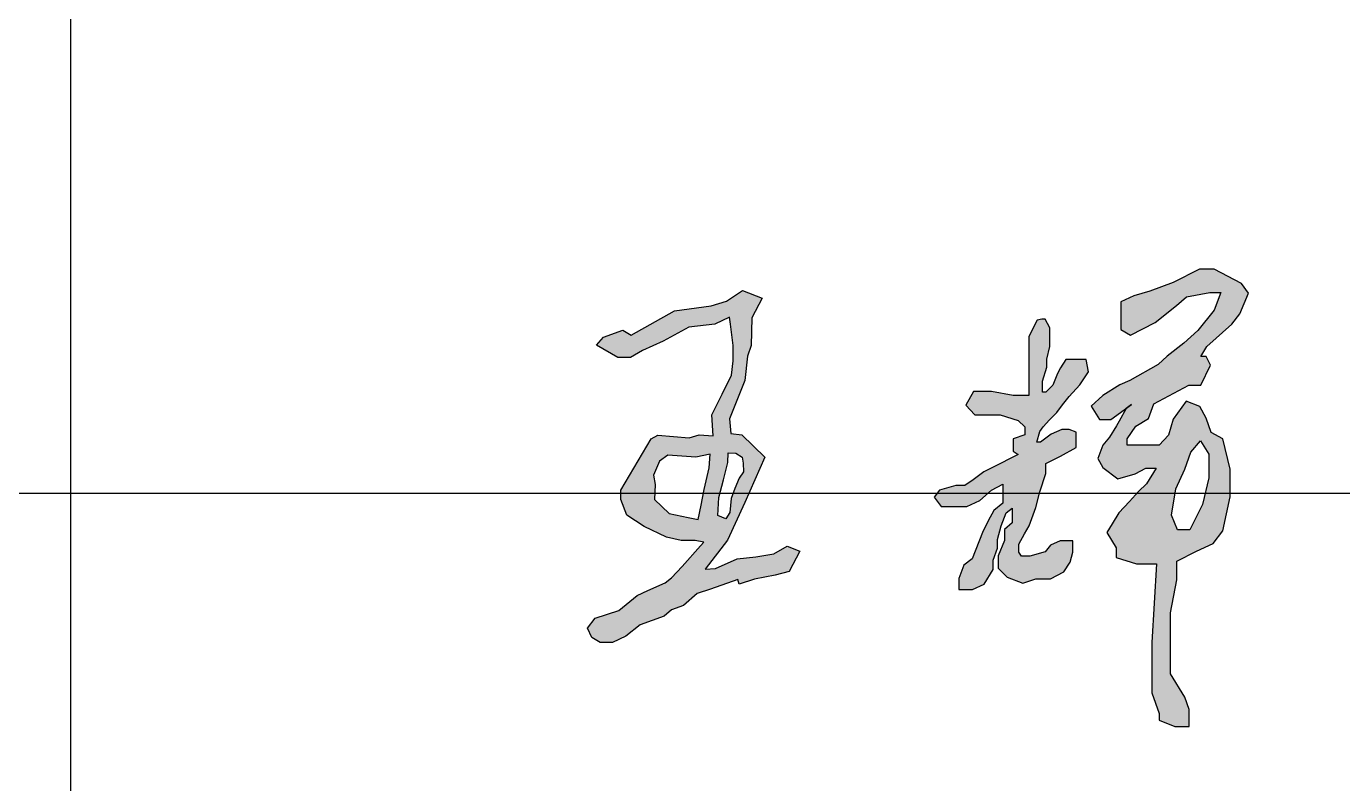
# Model space of a CAD drawing. Extents: x -534 to 560, y 572 to 1344.
# Drawn here: x 501.31 to 535.91, y 811.37 to 831.28 of the extents above; entities that cross this region are included whole.
import ezdxf

# ---------------------------------------------------------------- set-up
doc = ezdxf.new("R2010")
doc.units = 0
doc.header["$LTSCALE"] = 1000
doc.header["$MEASUREMENT"] = 0
doc.layers.add('TK', color=7, linetype='Continuous')
doc.layers.add('外轮廓线', color=2, linetype='Continuous')

# ---------------------------------------------------------------- blocks, each defined once
blk = doc.blocks.new('BFGGFHBDRSGS')
at = {"layer": 'TK'}
h = blk.add_hatch(color=4, dxfattribs=at)
h.paths.add_polyline_path([(383373.4, -196531.1), (383390.7, -196558.1), (383390.7, -196605.5), (383377.8, -196659.4), (383351.9, -196711.2), (383327, -196711.2), (383315.2, -196681), (383323.8, -196628.2), (383342.1, -196588.3), (383354, -196553.8)], flags=16)
h.paths.add_polyline_path([(383232, -196317.4), (383281.7, -196291.5), (383324.8, -196257), (383345.3, -196239.8), (383392.8, -196231.1), (383414.4, -196231.1), (383401.5, -196266.7), (383368, -196307.7), (383339.9, -196333.6), (383306.5, -196359.5), (383288.1, -196376.7), (383230.9, -196409.1), (383210.4, -196417.7), (383175.9, -196439.2), (383152.2, -196460.8), (383169.4, -196487.8), (383192.1, -196487.8), (383234.2, -196457.6), (383223.4, -196465.3), (383209.4, -196491), (383204, -196500.8), (383189.9, -196523.4), (383175.9, -196539.5), (383166.2, -196566.5), (383175.9, -196584.8), (383206.1, -196607.5), (383241.7, -196597.8), (383263.3, -196585.9), (383283.8, -196585.9), (383264.4, -196618.2), (383248.2, -196633.3), (383229.9, -196653.8), (383208.3, -196676.5), (383195.3, -196699.1), (383184.5, -196716.4), (383202.9, -196747.6), (383202.9, -196767.1), (383243.9, -196780), (383284.9, -196780), (383275.2, -196938.7), (383275.2, -196983.4), (383275.2, -197040.6), (383290.3, -197082.6), (383290.3, -197095.6), (383321.6, -197108.5), (383350.7, -197108.5), (383350.7, -197074), (383342.1, -197049.2), (383313, -197001.8), (383313, -196967.3), (383313, -196930.6), (383313, -196878.8), (383325.9, -196812), (383325.9, -196774.2), (383365.8, -196753.8), (383399.3, -196738.7), (383418.7, -196712.8), (383433.9, -196644.5), (383433.9, -196588.5), (383418.8, -196527), (383395, -196514.1), (383385.3, -196484.9), (383372.3, -196461.2), (383344.3, -196450.4), (383318.4, -196487.1), (383308.7, -196519.5), (383290.3, -196539.9), (383225.6, -196539.9), (383225.6, -196527), (383242.8, -196501.1), (383268.7, -196486), (383279.5, -196455.8), (383349.7, -196418.1), (383374.5, -196418.1), (383394, -196377.9), (383385.3, -196360.6), (383374.5, -196360.6), (383386.4, -196340.2), (383437.1, -196294.9), (383453.3, -196274.4), (383470.6, -196232.3), (383456.6, -196212.9), (383401.5, -196183.8), (383371.3, -196183.8), (383318.4, -196210.8), (383270.9, -196228), (383238.6, -196237.7), (383212.7, -196249.6), (383212.7, -196260.4), (383212.7, -196289.5), (383212.7, -196305.6)])
h.paths.add_polyline_path([(383043.4, -196287), (383026.8, -196320.1), (383026.8, -196370.6), (383026.8, -196432.4), (383026.8, -196439.3), (382994.6, -196439.3), (382951.1, -196431.5), (382938.9, -196431.5), (382914.5, -196431.5), (382898.8, -196458.5), (382917.1, -196478.5), (382968.5, -196478.5), (383005.1, -196489.8), (383018.1, -196502.8), (383018.1, -196518.5), (382994.6, -196527.2), (382994.6, -196551.6), (383005.1, -196558.5), (382952.8, -196584.7), (382935.4, -196593.4), (382913.6, -196609.9), (382897.1, -196621.2), (382878.8, -196621.2), (382845.7, -196630.8), (382835.2, -196644.7), (382849.2, -196663.8), (382901.4, -196663.8), (382927.6, -196651.7), (382951.1, -196630.8), (382973.7, -196618.6), (382973.7, -196656.9), (382955.4, -196671.7), (382944.1, -196692.6), (382932.8, -196716.1), (382911.8, -196769.6), (382895.3, -196782.7), (382884.8, -196809.6), (382884.8, -196831.4), (382912.7, -196831.4), (382936.2, -196821), (382954.5, -196791.4), (382954.5, -196772.2), (382963.2, -196747.9), (382963.2, -196730.4), (382970.2, -196702.6), (382980.6, -196676.5), (382992.8, -196666.9), (382992.8, -196679.1), (382992.8, -196696.5), (382977.1, -196710.4), (382977.1, -196732.2), (382964.3, -196763.3), (382964.3, -196771.2), (382964.3, -196788.3), (382982.6, -196806.6), (383014.4, -196818.8), (383040.6, -196810.3), (383052.9, -196810.3), (383070.6, -196810.3), (383097.5, -196795.6), (383110.3, -196776.1), (383115.2, -196755.9), (383115.2, -196733.3), (383107.9, -196733.3), (383090.1, -196733.3), (383070.6, -196741.9), (383059.6, -196755.3), (383028.4, -196764.5), (383011.9, -196764.5), (383006.4, -196755.9), (383006.4, -196740.1), (383018, -196719.3), (383027.2, -196702.8), (383040.6, -196665.6), (383048.6, -196634.4), (383060.8, -196597.2), (383060.8, -196577), (383090.8, -196562.1), (383122.5, -196544.4), (383122.5, -196513.3), (383107.9, -196507.8), (383093.2, -196507.8), (383071.8, -196517.6), (383049.8, -196533.4), (383042.5, -196533.4), (383048.6, -196512.1), (383055.3, -196502.9), (383068.2, -196488.3), (383082.8, -196473.6), (383094.4, -196458.3), (383107.9, -196441.2), (383129.3, -196417.4), (383147, -196391.6), (383142.1, -196366.6), (383136.6, -196366.6), (383117.1, -196366.6), (383101.2, -196366.6), (383090.8, -196383), (383084.7, -196394.6), (383074.9, -196418.4), (383060.9, -196432.5), (383054.2, -196432.5), (383054.2, -196410.5), (383062.7, -196381.8), (383062.7, -196365.9), (383068.8, -196340.3), (383068.8, -196324.4), (383068.8, -196302.4), (383059.7, -196284.7), (383052.9, -196284.7)])
at = {"layer": 'TK', "lineweight": 25}
h = blk.add_hatch(color=4, dxfattribs=at)
h.paths.add_polyline_path([(382166.5, -196321.2), (382205.3, -196306.9), (382222.1, -196317.3), (382310.1, -196268.2), (382383.8, -196257.8), (382414.8, -196248.8), (382447.2, -196226.8), (382487.3, -196242.3), (382466.6, -196282.4), (382465.3, -196338), (382457.5, -196359.9), (382452.3, -196409), (382421.3, -196486.6), (382423.9, -196516.3), (382445.9, -196518.9), (382492.4, -196564.1), (382452.3, -196655.9), (382417.4, -196732.1), (382372.2, -196790.3), (382392.8, -196789), (382436.8, -196769.6), (382474.3, -196765.7), (382510.6, -196759.2), (382537.7, -196743.7), (382563.6, -196754.1), (382541.8, -196795.2), (382513.3, -196802.3), (382471.5, -196810.5), (382441, -196820.6), (382437.9, -196811.5), (382383, -196831), (382355.6, -196839.6), (382328.3, -196864.1), (382303.8, -196872.7), (382289.4, -196885.6), (382240.5, -196902.9), (382211.7, -196925.9), (382184.3, -196938.9), (382159.8, -196938.9), (382142.5, -196928.8), (382133.9, -196910.1), (382149.7, -196889.9), (382197.3, -196874.1), (382234.7, -196843.9), (382256.3, -196833.8), (382290.8, -196818), (382303.8, -196808), (382325.4, -196784.9), (382362.8, -196743.2), (382369.4, -196735.9), (382351.7, -196732.7), (382323.4, -196732.7), (382294.1, -196725.6), (382248.7, -196704.4), (382213.3, -196681.2), (382201.2, -196649.9), (382201.2, -196630.8), (382262.8, -196526.8), (382276, -196519.7), (382339.6, -196524.8), (382359.8, -196518.7), (382388.1, -196520.8), (382385.5, -196478.1), (382406.1, -196436.9), (382425.4, -196398.4), (382428.8, -196368.9), (382428.8, -196338.4), (382423.1, -196295.3), (382420.9, -196280.6), (382391.4, -196295.3), (382339.2, -196301), (382287.1, -196329.3), (382245.1, -196348.6), (382221.3, -196362.1), (382195.3, -196362.1), (382152.2, -196337.2)])
h.paths.add_polyline_path([(382382, -196558), (382353.2, -196563.9), (382296.5, -196559.9), (382279.6, -196571.9), (382267.7, -196600.6), (382270.7, -196619.5), (382269.7, -196649.3), (382299.5, -196678.1), (382337.3, -196686), (382358.1, -196690), (382364.1, -196661.2), (382370.1, -196629.4), (382380, -196585.8)], flags=16)
h.paths.add_polyline_path([(382418.7, -196555), (382433.7, -196556), (382446.6, -196563.9), (382448.6, -196575.8), (382449.6, -196593.7), (382440.6, -196606.6), (382431.7, -196627.4), (382424.7, -196647.3), (382421.7, -196676.1), (382413.8, -196689), (382397.9, -196682), (382399.9, -196645.3), (382408.8, -196609.6), (382417.8, -196574.8)], flags=16)
at = {"layer": 'TK'}
for p, q in [((381088.4, -194637.1), (381088.4, -203666.5)), ((376484, -196637.1), (384484, -196637.1))]:
    blk.add_line(p, q, dxfattribs=at)
at = {"layer": 'TK', "color": 4}
for points in [[(383232, -196317.4), (383281.7, -196291.5), (383324.8, -196257), (383345.3, -196239.8), (383392.8, -196231.1), (383414.4, -196231.1), (383401.5, -196266.7), (383368, -196307.7), (383339.9, -196333.6), (383306.5, -196359.5), (383288.1, -196376.7), (383230.9, -196409.1), (383210.4, -196417.7), (383175.9, -196439.2), (383152.2, -196460.8), (383169.4, -196487.8), (383192.1, -196487.8), (383234.2, -196457.6), (383223.4, -196465.3), (383209.4, -196491), (383204, -196500.8), (383189.9, -196523.4), (383175.9, -196539.5), (383166.2, -196566.5), (383175.9, -196584.8), (383175.9, -196584.8), (383206.1, -196607.5), (383241.7, -196597.8), (383263.3, -196585.9), (383283.8, -196585.9), (383264.4, -196618.2), (383248.2, -196633.3), (383229.9, -196653.8), (383208.3, -196676.5), (383195.3, -196699.1), (383184.5, -196716.4), (383202.9, -196747.6), (383202.9, -196767.1), (383243.9, -196780), (383284.9, -196780), (383275.2, -196938.7), (383275.2, -196983.4), (383275.2, -197040.6), (383290.3, -197082.6), (383290.3, -197095.6), (383321.6, -197108.5), (383350.7, -197108.5), (383350.7, -197074), (383342.1, -197049.2), (383313, -197001.8), (383313, -196967.3), (383313, -196930.6), (383313, -196878.8), (383325.9, -196812), (383325.9, -196774.2), (383365.8, -196753.8), (383399.3, -196738.7), (383418.7, -196712.8), (383433.9, -196644.5), (383433.9, -196588.5), (383418.8, -196527), (383395, -196514.1), (383385.3, -196484.9), (383372.3, -196461.2), (383344.3, -196450.4), (383318.4, -196487.1), (383308.7, -196519.5), (383290.3, -196539.9), (383225.6, -196539.9), (383225.6, -196527), (383242.8, -196501.1), (383268.7, -196486), (383279.5, -196455.8), (383349.7, -196418.1), (383374.5, -196418.1), (383394, -196377.9), (383385.3, -196360.6), (383374.5, -196360.6), (383386.4, -196340.2), (383437.1, -196294.9), (383453.3, -196274.4), (383470.6, -196232.3), (383456.6, -196212.9), (383401.5, -196183.8), (383371.3, -196183.8), (383318.4, -196210.8), (383270.9, -196228), (383238.6, -196237.7), (383212.7, -196249.6), (383212.7, -196260.4), (383212.7, -196289.5), (383212.7, -196305.6), (383232, -196317.4)], [(383043.4, -196287), (383026.8, -196320.1), (383026.8, -196370.6), (383026.8, -196432.4), (383026.8, -196439.3), (382994.6, -196439.3), (382951.1, -196431.5), (382938.9, -196431.5), (382914.5, -196431.5), (382898.8, -196458.5), (382917.1, -196478.5), (382968.5, -196478.5), (383005.1, -196489.8), (383018.1, -196502.8), (383018.1, -196518.5), (382994.6, -196527.2), (382994.6, -196551.6), (383005.1, -196558.5), (382952.8, -196584.7), (382935.4, -196593.4), (382913.6, -196609.9), (382897.1, -196621.2), (382878.8, -196621.2), (382845.7, -196630.8), (382835.2, -196644.7), (382849.2, -196663.8), (382901.4, -196663.8), (382927.6, -196651.7), (382951.1, -196630.8), (382973.7, -196618.6), (382973.7, -196656.9), (382955.4, -196671.7), (382944.1, -196692.6), (382932.8, -196716.1), (382911.8, -196769.6), (382895.3, -196782.7), (382884.8, -196809.6), (382884.8, -196831.4), (382912.7, -196831.4), (382936.2, -196821), (382954.5, -196791.4), (382954.5, -196772.2), (382963.2, -196747.9), (382963.2, -196730.4), (382970.2, -196702.6), (382980.6, -196676.5), (382992.8, -196666.9), (382992.8, -196679.1), (382992.8, -196696.5), (382977.1, -196710.4), (382977.1, -196732.2), (382964.3, -196763.3), (382964.3, -196771.2), (382964.3, -196788.3), (382982.6, -196806.6), (383014.4, -196818.8), (383040.6, -196810.3), (383052.9, -196810.3), (383070.6, -196810.3), (383097.5, -196795.6), (383110.3, -196776.1), (383115.2, -196755.9), (383115.2, -196733.3), (383107.9, -196733.3), (383090.1, -196733.3), (383070.6, -196741.9), (383059.6, -196755.3), (383028.4, -196764.5), (383011.9, -196764.5), (383006.4, -196755.9), (383006.4, -196740.1), (383018, -196719.3), (383027.2, -196702.8), (383040.6, -196665.6), (383048.6, -196634.4), (383060.8, -196597.2), (383060.8, -196577), (383090.8, -196562.1), (383122.5, -196544.4), (383122.5, -196513.3), (383107.9, -196507.8), (383093.2, -196507.8), (383071.8, -196517.6), (383049.8, -196533.4), (383042.5, -196533.4), (383048.6, -196512.1), (383055.3, -196502.9), (383068.2, -196488.3), (383082.8, -196473.6), (383094.4, -196458.3), (383107.9, -196441.2), (383129.3, -196417.4), (383147, -196391.6), (383142.1, -196366.6), (383136.6, -196366.6), (383117.1, -196366.6), (383101.2, -196366.6), (383090.8, -196383), (383084.7, -196394.6), (383074.9, -196418.4), (383060.9, -196432.5), (383054.2, -196432.5), (383054.2, -196410.5), (383062.7, -196381.8), (383062.7, -196365.9), (383068.8, -196340.3), (383068.8, -196324.4), (383068.8, -196302.4), (383059.7, -196284.7), (383052.9, -196284.7), (383043.4, -196287)], [(383373.4, -196531.1), (383390.7, -196558.1), (383390.7, -196605.5), (383377.8, -196659.4), (383351.9, -196711.2), (383327, -196711.2), (383315.2, -196681), (383323.8, -196628.2), (383342.1, -196588.3), (383354, -196553.8), (383373.4, -196531.1)]]:
    blk.add_lwpolyline(points, dxfattribs=at)
at = {"layer": 'TK', "color": 4, "lineweight": 25}
for points in [[(382166.5, -196321.2), (382205.3, -196306.9), (382222.1, -196317.3), (382310.1, -196268.2), (382383.8, -196257.8), (382414.8, -196248.8), (382447.2, -196226.8), (382487.3, -196242.3), (382466.6, -196282.4), (382465.3, -196338), (382457.5, -196359.9), (382452.3, -196409), (382421.3, -196486.6), (382423.9, -196516.3), (382445.9, -196518.9), (382492.4, -196564.1), (382452.3, -196655.9), (382417.4, -196732.1), (382417.4, -196732.1), (382372.2, -196790.3), (382392.8, -196789), (382436.8, -196769.6), (382474.3, -196765.7), (382510.6, -196759.2), (382537.7, -196743.7), (382563.6, -196754.1), (382541.8, -196795.2), (382513.3, -196802.3), (382471.5, -196810.5), (382441, -196820.6), (382437.9, -196811.5), (382383, -196831), (382355.6, -196839.6), (382328.3, -196864.1), (382303.8, -196872.7), (382289.4, -196885.6), (382240.5, -196902.9), (382211.7, -196925.9), (382184.3, -196938.9), (382159.8, -196938.9), (382142.5, -196928.8), (382133.9, -196910.1), (382149.7, -196889.9), (382197.3, -196874.1), (382234.7, -196843.9), (382256.3, -196833.8), (382290.8, -196818), (382303.8, -196808), (382325.4, -196784.9), (382362.8, -196743.2), (382369.4, -196735.9), (382351.7, -196732.7), (382323.4, -196732.7), (382294.1, -196725.6), (382248.7, -196704.4), (382213.3, -196681.2), (382201.2, -196649.9), (382201.2, -196630.8), (382262.8, -196526.8), (382276, -196519.7), (382339.6, -196524.8), (382359.8, -196518.7), (382388.1, -196520.8), (382385.5, -196478.1), (382406.1, -196436.9), (382425.4, -196398.4), (382428.8, -196368.9), (382428.8, -196338.4), (382423.1, -196295.3), (382423.1, -196295.3), (382420.9, -196280.6), (382391.4, -196295.3), (382339.2, -196301), (382287.1, -196329.3), (382245.1, -196348.6), (382221.3, -196362.1), (382195.3, -196362.1), (382152.2, -196337.2), (382166.5, -196321.2)], [(382382, -196558), (382353.2, -196563.9), (382296.5, -196559.9), (382279.6, -196571.9), (382267.7, -196600.6), (382270.7, -196619.5), (382269.7, -196649.3), (382299.5, -196678.1), (382337.3, -196686), (382358.1, -196690), (382364.1, -196661.2), (382370.1, -196629.4), (382380, -196585.8), (382382, -196558)], [(382418.7, -196555), (382433.7, -196556), (382446.6, -196563.9), (382448.6, -196575.8), (382449.6, -196593.7), (382440.6, -196606.6), (382431.7, -196627.4), (382424.7, -196647.3), (382421.7, -196676.1), (382413.8, -196689), (382397.9, -196682), (382399.9, -196645.3), (382408.8, -196609.6), (382417.8, -196574.8), (382418.7, -196555)]]:
    blk.add_lwpolyline(points, dxfattribs=at)
blk = doc.blocks.new('A$C37B82D5D')
at = {"xscale": 1.25, "yscale": 1.25, "zscale": 1.25}
blk.add_blockref('BFGGFHBDRSGS', (-376730, 269546.9), dxfattribs=at)

msp = doc.modelspace()

# ---------------------------------------------------------------- block references
at = {"layer": '外轮廓线', "ltscale": 0.03, "xscale": 0.01040000000011787, "yscale": 0.01040000000011787, "zscale": 0.01040000000024591}
msp.add_blockref('A$C37B82D5D', (-533.694, 571.998), dxfattribs=at)

doc.saveas('drawing.dxf')
